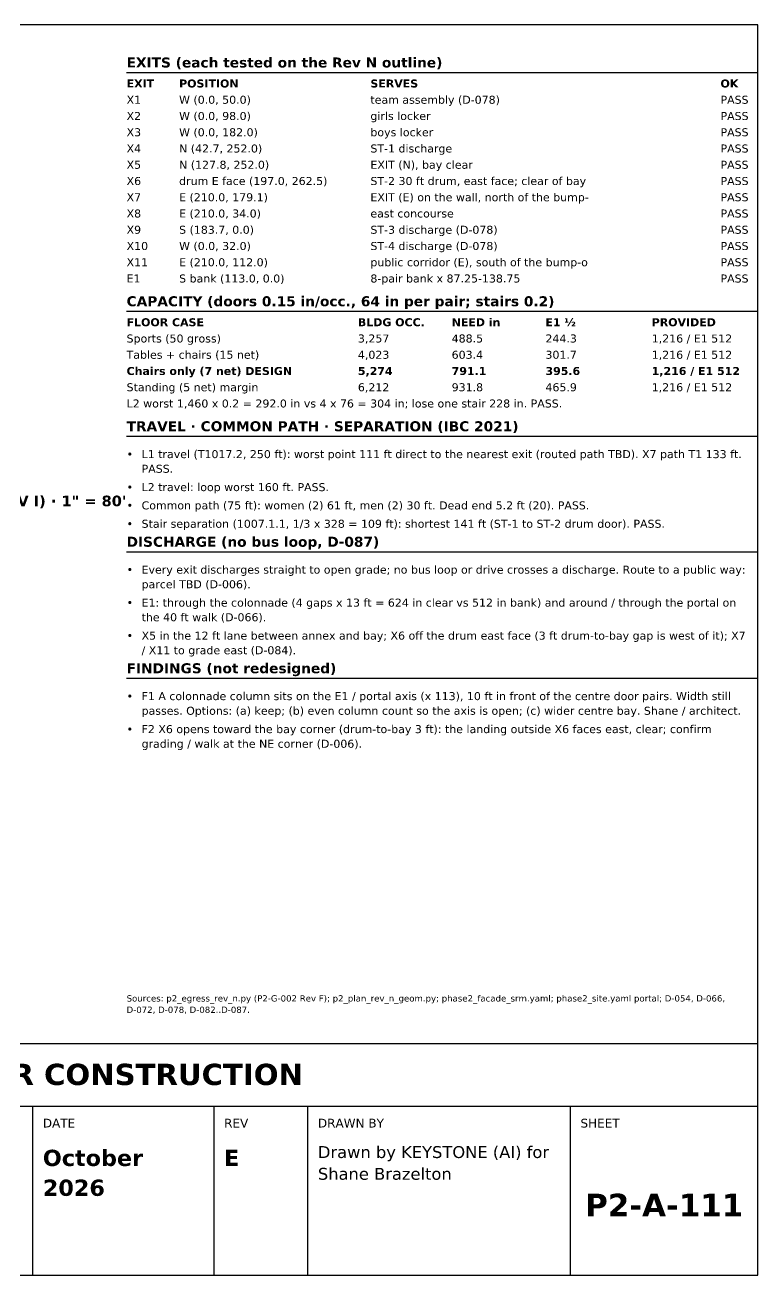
# Model space of a CAD drawing. Header units: inches. Extents: x 0.5 to 16.5, y 0.5 to 10.5.
# Drawn here: x 10.64 to 16.5, y 0.5 to 10.5 of the extents above; entities that cross this region are included whole.
import ezdxf
from ezdxf.enums import TextEntityAlignment as Align

# ---------------------------------------------------------------- set-up
doc = ezdxf.new("R2010")
doc.units = ezdxf.units.IN
doc.header["$MEASUREMENT"] = 0
doc.layers.add('A-ANNO-TEXT', color=7, linetype='Continuous')
doc.layers.add('G-ANNO-TTLB', color=7, linetype='Continuous')
doc.styles.add('KS-BOLD', font='DejaVuSans-Bold.ttf')
doc.styles.add('KS-REG', font='DejaVuSans.ttf')

msp = doc.modelspace()

# ---------------------------------------------------------------- linework, layer by layer
at = {"layer": 'A-ANNO-TEXT'}
for p, q in [((11.45, 10.12), (16.5, 10.12)), ((11.45, 8.21), (16.5, 8.21)), ((11.45, 7.21), (16.5, 7.21)), ((11.45, 6.286), (16.5, 6.286)), ((11.45, 5.274), (16.5, 5.274))]:
    msp.add_line(p, q, dxfattribs=at)
at = {"layer": 'G-ANNO-TTLB'}
for p, q in [((0.5, 1.85), (16.5, 1.85)), ((10.7, 0.5), (10.7, 1.85)), ((12.15, 0.5), (12.15, 1.85)), ((12.9, 0.5), (12.9, 1.85)), ((15, 0.5), (15, 1.85))]:
    msp.add_line(p, q, dxfattribs=at)
for points in [[(0.5, 0.5), (16.5, 0.5), (16.5, 10.5), (0.5, 10.5)], [(0.5, 1.85), (16.5, 1.85), (16.5, 2.35), (0.5, 2.35)]]:
    msp.add_lwpolyline(points, close=True, dxfattribs=at)

# ---------------------------------------------------------------- texts
at = {"layer": 'A-ANNO-TEXT'}
for s, height, style, p in [('EXITS (each tested on the Rev N outline)', 0.08, 'KS-BOLD', (11.45, 10.16)), ('EXIT', 0.064, 'KS-BOLD', (11.45, 10)), ('POSITION', 0.064, 'KS-BOLD', (11.87, 10)), ('SERVES', 0.064, 'KS-BOLD', (13.4, 10)), ('OK', 0.064, 'KS-BOLD', (16.2, 10)), ('X1', 0.064, 'KS-REG', (11.45, 9.87)), ('W (0.0, 50.0)', 0.064, 'KS-REG', (11.87, 9.87)), ('team assembly (D-078)', 0.064, 'KS-REG', (13.4, 9.87)), ('PASS', 0.064, 'KS-REG', (16.2, 9.87)), ('X2', 0.064, 'KS-REG', (11.45, 9.74)), ('W (0.0, 98.0)', 0.064, 'KS-REG', (11.87, 9.74)), ('girls locker', 0.064, 'KS-REG', (13.4, 9.74)), ('PASS', 0.064, 'KS-REG', (16.2, 9.74)), ('X3', 0.064, 'KS-REG', (11.45, 9.61)), ('W (0.0, 182.0)', 0.064, 'KS-REG', (11.87, 9.61)), ('boys locker', 0.064, 'KS-REG', (13.4, 9.61)), ('PASS', 0.064, 'KS-REG', (16.2, 9.61)), ('X4', 0.064, 'KS-REG', (11.45, 9.48)), ('N (42.7, 252.0)', 0.064, 'KS-REG', (11.87, 9.48)), ('ST-1 discharge', 0.064, 'KS-REG', (13.4, 9.48)), ('PASS', 0.064, 'KS-REG', (16.2, 9.48)), ('X5', 0.064, 'KS-REG', (11.45, 9.35)), ('N (127.8, 252.0)', 0.064, 'KS-REG', (11.87, 9.35)), ('EXIT (N), bay clear', 0.064, 'KS-REG', (13.4, 9.35)), ('PASS', 0.064, 'KS-REG', (16.2, 9.35)), ('X6', 0.064, 'KS-REG', (11.45, 9.22)), ('drum E face (197.0, 262.5)', 0.064, 'KS-REG', (11.87, 9.22)), ('ST-2 30 ft drum, east face; clear of bay', 0.064, 'KS-REG', (13.4, 9.22)), ('PASS', 0.064, 'KS-REG', (16.2, 9.22)), ('X7', 0.064, 'KS-REG', (11.45, 9.09)), ('E (210.0, 179.1)', 0.064, 'KS-REG', (11.87, 9.09)), ('EXIT (E) on the wall, north of the bump-', 0.064, 'KS-REG', (13.4, 9.09)), ('PASS', 0.064, 'KS-REG', (16.2, 9.09)), ('X8', 0.064, 'KS-REG', (11.45, 8.96)), ('E (210.0, 34.0)', 0.064, 'KS-REG', (11.87, 8.96)), ('east concourse', 0.064, 'KS-REG', (13.4, 8.96)), ('PASS', 0.064, 'KS-REG', (16.2, 8.96)), ('X9', 0.064, 'KS-REG', (11.45, 8.83)), ('S (183.7, 0.0)', 0.064, 'KS-REG', (11.87, 8.83)), ('ST-3 discharge (D-078)', 0.064, 'KS-REG', (13.4, 8.83)), ('PASS', 0.064, 'KS-REG', (16.2, 8.83)), ('X10', 0.064, 'KS-REG', (11.45, 8.7)), ('W (0.0, 32.0)', 0.064, 'KS-REG', (11.87, 8.7)), ('ST-4 discharge (D-078)', 0.064, 'KS-REG', (13.4, 8.7)), ('PASS', 0.064, 'KS-REG', (16.2, 8.7)), ('X11', 0.064, 'KS-REG', (11.45, 8.57)), ('E (210.0, 112.0)', 0.064, 'KS-REG', (11.87, 8.57)), ('public corridor (E), south of the bump-o', 0.064, 'KS-REG', (13.4, 8.57)), ('PASS', 0.064, 'KS-REG', (16.2, 8.57)), ('E1', 0.064, 'KS-REG', (11.45, 8.44)), ('S bank (113.0, 0.0)', 0.064, 'KS-REG', (11.87, 8.44)), ('8-pair bank x 87.25-138.75', 0.064, 'KS-REG', (13.4, 8.44)), ('PASS', 0.064, 'KS-REG', (16.2, 8.44)), ('CAPACITY (doors 0.15 in/occ., 64 in per pair; stairs 0.2)', 0.08, 'KS-BOLD', (11.45, 8.25)), ('FLOOR CASE', 0.064, 'KS-BOLD', (11.45, 8.09)), ('BLDG OCC.', 0.064, 'KS-BOLD', (13.3, 8.09)), ('NEED in', 0.064, 'KS-BOLD', (14.05, 8.09)), ('E1 ½', 0.064, 'KS-BOLD', (14.8, 8.09)), ('PROVIDED', 0.064, 'KS-BOLD', (15.65, 8.09)), ('Sports (50 gross)', 0.064, 'KS-REG', (11.45, 7.96)), ('3,257', 0.064, 'KS-REG', (13.3, 7.96)), ('488.5', 0.064, 'KS-REG', (14.05, 7.96)), ('244.3', 0.064, 'KS-REG', (14.8, 7.96)), ('1,216 / E1 512', 0.064, 'KS-REG', (15.65, 7.96)), ('Tables + chairs (15 net)', 0.064, 'KS-REG', (11.45, 7.83)), ('4,023', 0.064, 'KS-REG', (13.3, 7.83)), ('603.4', 0.064, 'KS-REG', (14.05, 7.83)), ('301.7', 0.064, 'KS-REG', (14.8, 7.83)), ('1,216 / E1 512', 0.064, 'KS-REG', (15.65, 7.83)), ('Chairs only (7 net) DESIGN', 0.064, 'KS-BOLD', (11.45, 7.7)), ('5,274', 0.064, 'KS-BOLD', (13.3, 7.7)), ('791.1', 0.064, 'KS-BOLD', (14.05, 7.7)), ('395.6', 0.064, 'KS-BOLD', (14.8, 7.7)), ('1,216 / E1 512', 0.064, 'KS-BOLD', (15.65, 7.7)), ('Standing (5 net) margin', 0.064, 'KS-REG', (11.45, 7.57)), ('6,212', 0.064, 'KS-REG', (13.3, 7.57)), ('931.8', 0.064, 'KS-REG', (14.05, 7.57)), ('465.9', 0.064, 'KS-REG', (14.8, 7.57)), ('1,216 / E1 512', 0.064, 'KS-REG', (15.65, 7.57)), ('L2 worst 1,460 x 0.2 = 292.0 in vs 4 x 76 = 304 in; lose one stair 228 in. PASS.', 0.064, 'KS-REG', (11.45, 7.44)), ('TRAVEL · COMMON PATH · SEPARATION (IBC 2021)', 0.08, 'KS-BOLD', (11.45, 7.25)), ('L1 travel (T1017.2, 250 ft): worst point 111 ft direct to the nearest exit (routed path TBD). X7 path T1 133 ft.', 0.064, 'KS-REG', (11.57, 7.035)), ('•', 0.064, 'KS-REG', (11.45, 7.035)), ('PASS.', 0.064, 'KS-REG', (11.57, 6.918)), ('•', 0.064, 'KS-REG', (11.45, 6.771)), ('L2 travel: loop worst 160 ft. PASS.', 0.064, 'KS-REG', (11.57, 6.771)), ('LEVEL 2 — STAIRS + LOOP (P2-A-102 REV I) · 1" = 80\'', 0.085, 'KS-BOLD', (7.95, 6.65)), ('•', 0.064, 'KS-REG', (11.45, 6.625)), ('Common path (75 ft): women (2) 61 ft, men (2) 30 ft. Dead end 5.2 ft (20). PASS.', 0.064, 'KS-REG', (11.57, 6.625)), ('•', 0.064, 'KS-REG', (11.45, 6.478)), ('Stair separation (1007.1.1, 1/3 x 328 = 109 ft): shortest 141 ft (ST-1 to ST-2 drum door). PASS.', 0.064, 'KS-REG', (11.57, 6.478)), ('DISCHARGE (no bus loop, D-087)', 0.08, 'KS-BOLD', (11.45, 6.326)), ('•', 0.064, 'KS-REG', (11.45, 6.111)), ('Every exit discharges straight to open grade; no bus loop or drive crosses a discharge. Route to a public way:', 0.064, 'KS-REG', (11.57, 6.111)), ('parcel TBD (D-006).', 0.064, 'KS-REG', (11.57, 5.994)), ('E1: through the colonnade (4 gaps x 13 ft = 624 in clear vs 512 in bank) and around / through the portal on', 0.064, 'KS-REG', (11.57, 5.847)), ('•', 0.064, 'KS-REG', (11.45, 5.847)), ('the 40 ft walk (D-066).', 0.064, 'KS-REG', (11.57, 5.73)), ('•', 0.064, 'KS-REG', (11.45, 5.583)), ('X5 in the 12 ft lane between annex and bay; X6 off the drum east face (3 ft drum-to-bay gap is west of it); X7', 0.064, 'KS-REG', (11.57, 5.583)), ('/ X11 to grade east (D-084).', 0.064, 'KS-REG', (11.57, 5.466)), ('FINDINGS (not redesigned)', 0.08, 'KS-BOLD', (11.45, 5.314)), ('•', 0.064, 'KS-REG', (11.45, 5.099)), ('F1 A colonnade column sits on the E1 / portal axis (x 113), 10 ft in front of the centre door pairs. Width still', 0.064, 'KS-REG', (11.57, 5.099)), ('passes. Options: (a) keep; (b) even column count so the axis is open; (c) wider centre bay. Shane / architect.', 0.064, 'KS-REG', (11.57, 4.982)), ('F2 X6 opens toward the bay corner (drum-to-bay 3 ft): the landing outside X6 faces east, clear; confirm', 0.064, 'KS-REG', (11.57, 4.835)), ('•', 0.064, 'KS-REG', (11.45, 4.835)), ('grading / walk at the NE corner (D-006).', 0.064, 'KS-REG', (11.57, 4.718)), ('Sources: p2_egress_rev_n.py (P2-G-002 Rev F); p2_plan_rev_n_geom.py; phase2_facade_srm.yaml; phase2_site.yaml portal; D-054, D-066,', 0.05, 'KS-REG', (11.45, 2.688)), ('D-072, D-078, D-082..D-087.', 0.05, 'KS-REG', (11.45, 2.597))]:
    msp.add_text(s, height=height, dxfattribs=dict(at, style=style)).set_placement(p)
at = {"layer": 'G-ANNO-TTLB', "style": 'KS-BOLD'}
for s, height, p in [('PRELIMINARY — CONCEPTUAL DESIGN — NOT FOR CONSTRUCTION', 0.17, (8.5, 2.02)), ('P2-A-111', 0.18, (15.75, 0.97))]:
    msp.add_text(s, height=height, dxfattribs=at).set_placement(p, align=Align.CENTER)
at = {"layer": 'G-ANNO-TTLB'}
for s, height, style, p in [('DATE', 0.07, 'KS-REG', (10.78, 1.68)), ('REV', 0.07, 'KS-REG', (12.23, 1.68)), ('DRAWN BY', 0.07, 'KS-REG', (12.98, 1.68)), ('SHEET', 0.07, 'KS-REG', (15.08, 1.68)), ('October', 0.13, 'KS-BOLD', (10.78, 1.372)), ('E', 0.13, 'KS-BOLD', (12.23, 1.372)), ('Drawn by KEYSTONE (AI) for', 0.095, 'KS-REG', (12.98, 1.436)), ('Shane Brazelton', 0.095, 'KS-REG', (12.98, 1.262)), ('2026', 0.13, 'KS-BOLD', (10.78, 1.133))]:
    msp.add_text(s, height=height, dxfattribs=dict(at, style=style)).set_placement(p)

doc.saveas('drawing.dxf')
